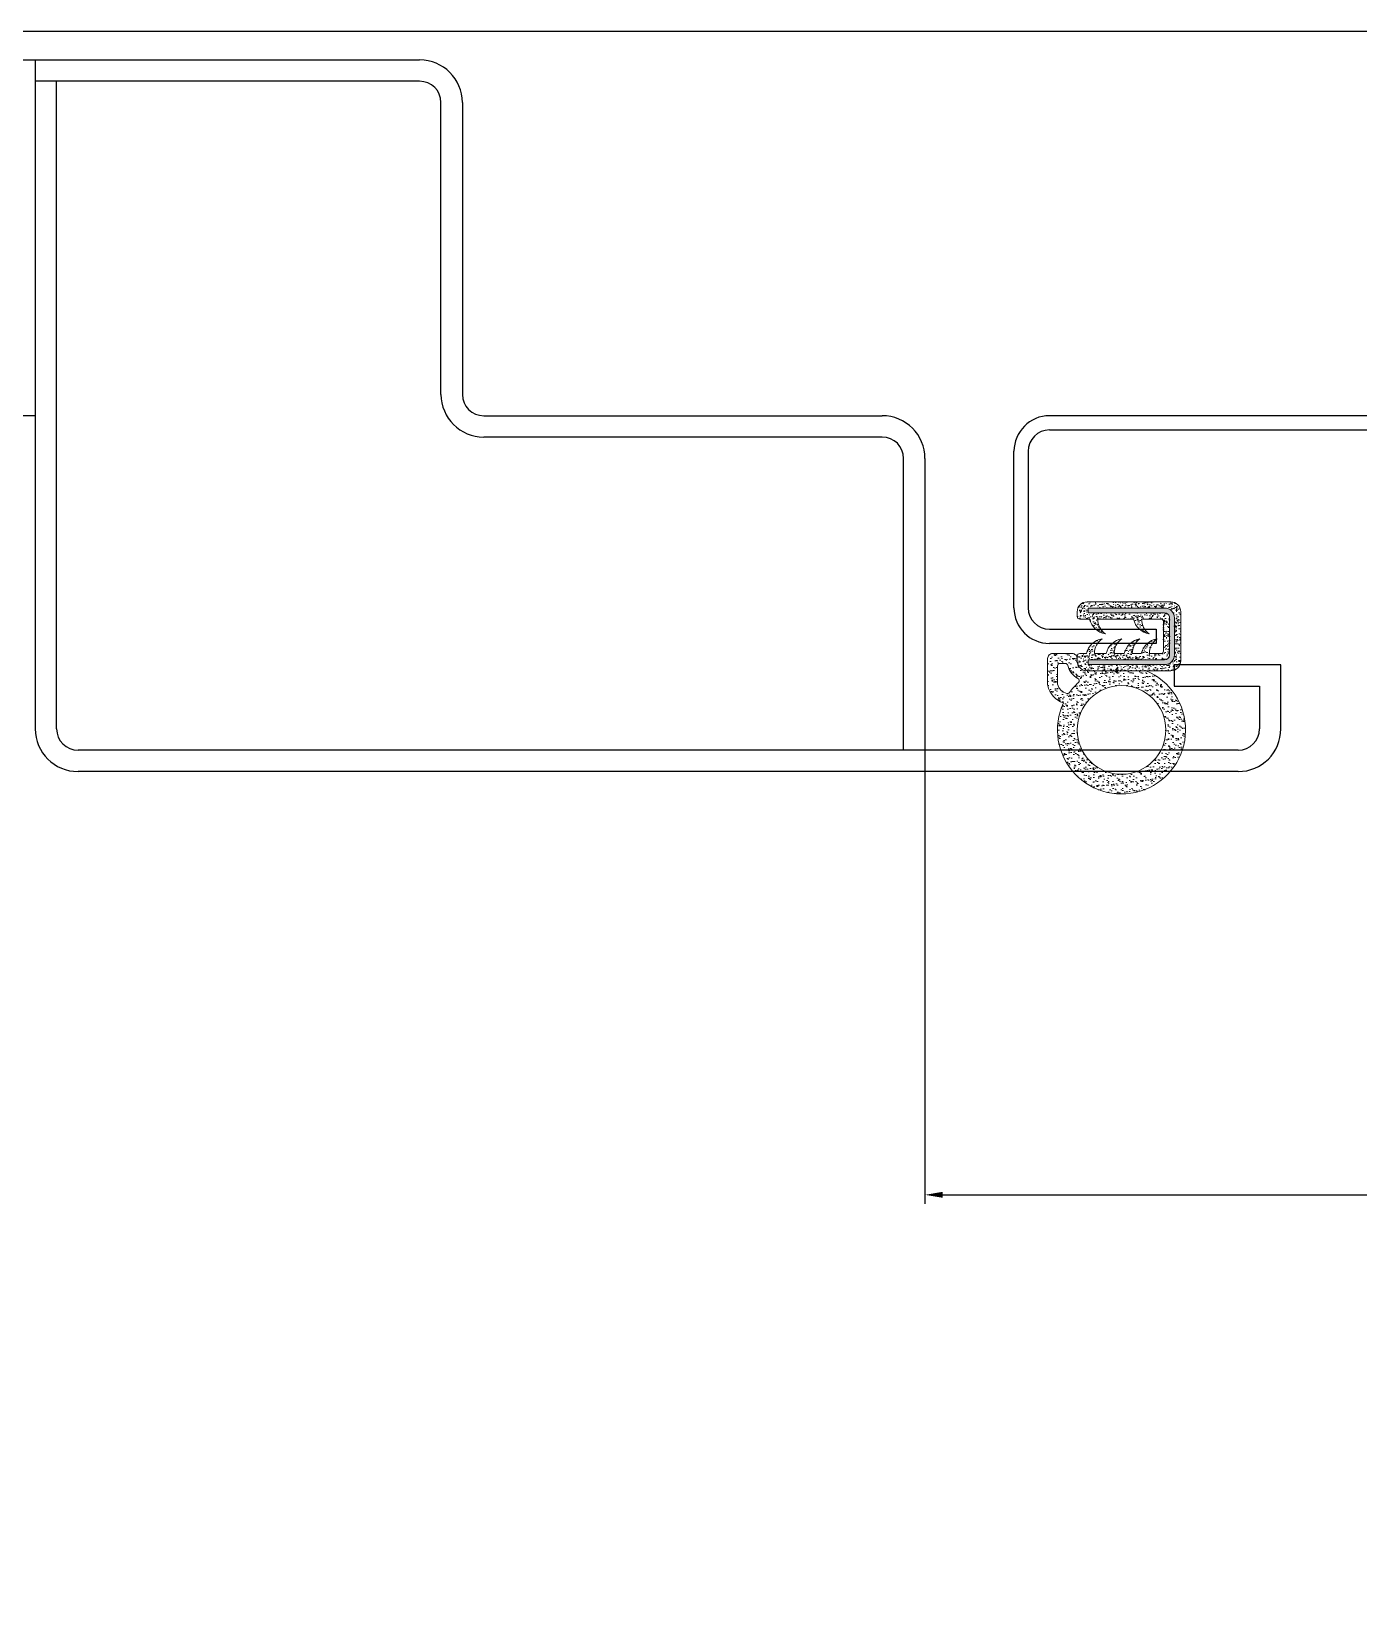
# Model space of a CAD drawing. Extents: x 758840 to 1108724, y -102573 to 143521.
# Drawn here: x 856225.1 to 856411.5, y 122561.2 to 122782 of the extents above; entities that cross this region are included whole.
import ezdxf

# ---------------------------------------------------------------- set-up
doc = ezdxf.new("R2010")
doc.units = 0
doc.header["$LTSCALE"] = 1000
doc.header["$MEASUREMENT"] = 0
doc.layers.add('GEN-DC 细实线', color=8, linetype='Continuous', lineweight=5)
doc.layers.add('GEN-DC 虚线', color=8, linetype='Continuous')
doc.layers.add('室外柴油发电-2层', color=241, linetype='Continuous')
doc.styles.add('$0$ARCH-DC$0$STANDARD', font='gbenor.shx', dxfattribs={"bigfont": 'gbcbig.shx'})
doc.dimstyles.new('$0$ARCH-DC$0$ISO-25', dxfattribs={"dimtxt": 2.5, "dimasz": 2.5, "dimexe": 1.25, "dimexo": 0.625, "dimtad": 1, "dimtxsty": '$0$ARCH-DC$0$STANDARD', "dimcen": 2.5, "dimadec": 0, "dimazin": 0, "dimtfac": 1, "dimtmove": 0, "dimatfit": 3, "dimfxl": 1, "dimarcsym": 0})

# ---------------------------------------------------------------- blocks, each defined once
blk = doc.blocks.new('$0$ARCH-DC$0$A$C198C5E16')
at = {"lineweight": 9}
h = blk.add_hatch(dxfattribs=at)
h.set_pattern_fill('AR-CONC', color=256, scale=0.006923, style=0)
h.set_pattern_definition([(130, (980.6558, -690.7537), (-1.2612785, -0.1103475), [0.1318846, -1.4507308]), (185, (980.6558, -690.7537), (0.2439888, 1.3226998), [0.1055077, -1.1605846]), (79.549, (980.5507, -690.7629), (-1.0172942, 1.2123463), [0.1120846, -1.2329308]), (133.8158, (980.6558, -690.402), (-1.876701, -0.2910623), [0.197827, -2.1760962]), (83.3644, (980.4994, -690.4262), (-1.6435678, 1.7129462), [0.168127, -1.8493962]), (188.816, (980.6558, -690.402), (-1.6435703, 1.712943), [0.1582615, -1.740877]), (159, (980.4799, -690.4899), (-1.0496415, -0.70799205), [0.1318846, -1.4507308]), (214, (980.4799, -690.4899), (-0.4278602, 1.2751475), [0.1055077, -1.1605846]), (108.5486, (980.3925, -690.5489), (-1.4774988, 0.5671582), [0.1120846, -1.2329308]), (142.5, (980.65577, -690.75366), (-0.02138264, 0.58538104), [0, -1.14651692, 0, -1.17816923, 0, -1.16498077]), (172.5, (980.6558, -690.75366), (-0.46259766, 0.69355783), [0, -0.6717323, 0, -1.12014, 0, -0.44401154]), (212.5, (981.0479, -690.75366), (-0.93870412, -0.03966054), [0, -0.4396154, 0, -1.3716, 0, -1.8200077]), (222.5, (981.22375, -690.7537), (-1.0255097, 0.17602955), [0, -0.5715, 0, -0.9108831, 0, -1.2924692])])
h.paths.add_polyline_path([(2.08, 27, 0.414214), (0.69, 25.61), (0.69, 18.69, 0.414214), (2.08, 17.3), (13.85, 17.3, 0.414214), (15.23, 18.69), (15.23, 19.38, 0.414214), (14.88, 19.73), (13.94, 19.73, 0.302712), (11.73, 21.8, -0.24787), (12.8, 19.73), (11.16, 19.73, 0.302712), (8.96, 21.8, -0.24787), (10.03, 19.73), (8.62, 19.73, 0.302712), (6.42, 21.8, -0.24787), (7.49, 19.73), (6.22, 19.73, 0.302712), (4.01, 21.8, -0.24787), (5.08, 19.73), (3.46, 19.73, -0.414214), (3.11, 20.07), (3.11, 24.23, -0.414214), (3.46, 24.57), (6.18, 24.57, -0.24787), (5.12, 22.5, 0.302712), (7.32, 24.57), (12.33, 24.57, -0.24787), (11.27, 22.5, 0.302712), (13.47, 24.57), (14.88, 24.57, 0.414214), (15.23, 24.92), (15.23, 25.61, 0.414214), (13.85, 27)])
h.paths.add_polyline_path([(13.67, 26.13), (13.67, 25.44), (2.94, 25.44, 0.414214), (2.25, 24.75), (2.25, 19.55, 0.414214), (2.94, 18.86), (13.67, 18.86), (13.67, 18.17), (2.94, 18.17, -0.414214), (1.56, 19.55), (1.56, 24.75, -0.414214), (2.94, 26.13)], flags=16)
blk.add_hatch(color=256, dxfattribs=at).paths.add_polyline_path([(13.67, 26.13), (2.94, 26.13, 0.414214), (1.56, 24.75), (1.56, 19.55, 0.414214), (2.94, 18.17), (13.67, 18.17), (13.67, 18.86), (2.94, 18.86, -0.414214), (2.25, 19.55), (2.25, 24.75, -0.414214), (2.94, 25.44), (13.67, 25.44)])
h = blk.add_hatch(dxfattribs=at)
h.set_pattern_fill('AR-SAND', color=256, scale=0.02, style=0)
h.set_pattern_definition([(142.5, (290.2539, -193.1533), (0.0320006, 0.9788265), [0, -0.77216, 0, -0.8636, 0, -0.8255]), (172.5, (290.2539, -193.1533), (-0.8990466, 1.43365), [0, -0.41656, 0, -0.69596, 0, -0.2667]), (212.5, (290.8787, -193.1533), (-1.5819847, 0.0028744), [0, -0.254, 0, -0.9144, 0, -1.1938]), (222.5, (290.8787, -193.1533), (-1.527113, 0.4458586), [0, -0.127, 0, -0.59944, 0, -0.6858])])
h.paths.add_polyline_path([(5.54, 17.3, 2.487865), (17.15, 12.8, 0.2723), (19.37, 15.26, 0.050567), (19.38, 15.4), (19.38, 19.04, 0.414214), (18.69, 19.73), (15.92, 19.73, 0.414214), (15.23, 19.04), (15.23, 18.69, -0.414214), (13.85, 17.3)])
h.paths.add_polyline_path([(15.23, 9, -1), (2.77, 9, -1)], flags=16)
h.paths.add_polyline_path([(15.12, 16.23, 0.220892), (16.55, 18.07, -0.350001), (16.88, 18.34), (17.65, 18.34, -0.414214), (18, 18), (18, 15.48, -0.270277), (16.69, 14.11, -0.316753), (16.31, 14.24, 0.053132), (15.04, 15.67, -0.523203)], flags=16)
at = {"color": 3, "lineweight": 9}
blk.add_lwpolyline([(15.23, 18.69, -0.414214), (13.85, 17.3), (2.08, 17.3, -0.414214), (0.69, 18.69), (0.69, 25.61, -0.414214), (2.08, 27), (13.85, 27, -0.414214), (15.23, 25.61), (15.23, 24.92, -0.414214), (14.88, 24.57), (13.47, 24.57, -0.302712), (11.27, 22.5, 0.24787), (12.33, 24.57), (7.32, 24.57, -0.302712), (5.12, 22.5, 0.24787), (6.18, 24.57), (3.46, 24.57, 0.414214), (3.11, 24.23), (3.11, 20.07, 0.414214), (3.46, 19.73), (5.08, 19.73, 0.24787), (4.01, 21.8, -0.302712), (6.22, 19.73), (7.49, 19.73, 0.24787), (6.42, 21.8, -0.302712), (8.62, 19.73), (10.03, 19.73, 0.24787), (8.96, 21.8, -0.302712), (11.16, 19.73), (12.8, 19.73, 0.24787), (11.73, 21.8, -0.302712), (13.94, 19.73), (14.88, 19.73, -0.414214), (15.23, 19.38), (15.23, 18.69), (15.23, 19.04, -0.414214), (15.92, 19.73), (18.69, 19.73, -0.414214), (19.38, 19.04), (19.38, 15.4, -0.050567), (19.37, 15.26, -0.2723), (17.15, 12.8, -2.487865), (5.54, 17.3)], format="xyb", dxfattribs=at)
for points in [[(13.67, 26.13), (2.94, 26.13, 0.414214), (1.56, 24.75), (1.56, 19.55, 0.414214), (2.94, 18.17), (13.67, 18.17), (13.67, 18.86), (2.94, 18.86, -0.414214), (2.25, 19.55), (2.25, 24.75, -0.414214), (2.94, 25.44), (13.67, 25.44)], [(17.99, 15.43, -0.263446), (16.69, 14.11, -0.316753), (16.31, 14.24, 0.053132), (15.04, 15.67, -0.523203), (15.12, 16.23, 0.220892), (16.55, 18.07, -0.350001), (16.88, 18.34), (17.65, 18.34, -0.414214), (18, 18), (18, 15.52, -0.065614)]]:
    blk.add_lwpolyline(points, format="xyb", close=True, dxfattribs=at)
blk.add_circle((9, 9), 6.23, dxfattribs=at)
blk = doc.blocks.new('*D543')
at = {"color": 0, "lineweight": -2, "transparency": 16777216}
for p, q in [((8432455.61, -3627547.83), (8432455.61, -3627639.63)), ((8433031.61, -3627547.83), (8433031.61, -3627639.63)), ((8432458.11, -3627638.38), (8433029.11, -3627638.38))]:
    blk.add_line(p, q, dxfattribs=at)
at = {"color": 0, "transparency": 16777216}
for points in [[(8432458.11, -3627637.96), (8432458.11, -3627638.8), (8432455.61, -3627638.38)], [(8433029.11, -3627637.96), (8433029.11, -3627638.8), (8433031.61, -3627638.38)]]:
    blk.add_solid(points, dxfattribs=at)
at = {"layer": 'Defpoints', "color": 0, "transparency": 16777216}
for p in [(8432455.61, -3627547.2), (8433031.61, -3627547.2), (8433031.61, -3627638.38)]:
    blk.add_point(p, dxfattribs=at)
at = {"color": 0, "transparency": 16777216, "insert": (8432743.61, -3627636.51), "char_height": 2.5, "attachment_point": 5, "style": '$0$ARCH-DC$0$STANDARD'}
blk.add_mtext('576', dxfattribs=at)
blk = doc.blocks.new('柴发假负载')
for p, q in [((8432330.612, -3627478.904), (8432384.612, -3627478.904)), ((8432333.612, -3627481.904), (8432330.612, -3627481.904)), ((8432330.612, -3627481.904), (8432330.612, -3627572.904)), ((8432384.612, -3627481.904), (8432330.612, -3627481.904)), ((8432333.612, -3627572.904), (8432333.612, -3627481.904)), ((8432387.612, -3627525.904), (8432387.612, -3627484.904)), ((8432390.612, -3627484.904), (8432390.612, -3627525.904)), ((8432393.612, -3627528.904), (8432449.612, -3627528.904)), ((8433016.612, -3627528.904), (8432473.112, -3627528.904)), ((8432449.612, -3627531.904), (8432393.612, -3627531.904)), ((8432473.112, -3627530.904), (8433016.612, -3627530.904)), ((8432452.612, -3627575.904), (8432452.612, -3627534.904)), ((8432455.612, -3627534.904), (8432455.612, -3627575.904)), ((8432468.112, -3627555.904), (8432468.112, -3627533.904)), ((8432470.112, -3627533.904), (8432470.112, -3627555.904)), ((8432473.112, -3627558.904), (8432488.112, -3627558.904)), ((8432488.112, -3627558.904), (8432488.112, -3627560.904)), ((8432488.112, -3627560.904), (8432473.112, -3627560.904)), ((8432505.612, -3627563.904), (8432490.612, -3627563.904)), ((8432490.612, -3627563.904), (8432490.612, -3627566.904)), ((8432505.612, -3627563.904), (8432502.612, -3627563.904)), ((8432505.612, -3627572.904), (8432505.612, -3627563.904)), ((8432490.612, -3627566.904), (8432502.612, -3627566.904)), ((8432502.612, -3627566.904), (8432502.612, -3627572.904)), ((8432499.612, -3627575.904), (8432336.612, -3627575.904)), ((8432455.612, -3627575.904), (8432452.612, -3627575.904)), ((8432499.612, -3627578.904), (8432336.612, -3627578.904))]:
    blk.add_line(p, q)
for centre, radius, start, end in [((8432384.612, -3627484.904), 6, 0, 90), ((8432384.612, -3627484.904), 3, 0, 90), ((8432393.612, -3627525.904), 6, 180, 270), ((8432393.612, -3627525.904), 3, 180, 270), ((8432449.612, -3627534.904), 6, 0, 90), ((8432473.112, -3627533.904), 5, 90, 180), ((8432449.612, -3627534.904), 3, 0, 90), ((8432473.112, -3627533.904), 3, 90, 180), ((8432473.112, -3627555.904), 5, 180, 270), ((8432473.112, -3627555.904), 3, 180, 270), ((8432336.612, -3627572.904), 6, 180, 270), ((8432336.612, -3627572.904), 3, 180, 270), ((8432499.612, -3627572.904), 6, 270, 0), ((8432499.612, -3627572.904), 3, 270, 0)]:
    blk.add_arc(centre, radius, start, end)
at = {"layer": 'GEN-DC 细实线'}
blk.add_lwpolyline([(8428582.482, -3627474.904), (8441582.482, -3627474.904), (8441582.482, -3630474.904), (8428582.482, -3630474.904)], close=True, dxfattribs=at)
at = {"layer": 'GEN-DC 虚线'}
blk.add_lwpolyline([(8432330.612, -3627528.904), (8432230.612, -3627528.904), (8432230.612, -3627478.904), (8432330.612, -3627478.904)], close=True, dxfattribs=at)
at = {"xscale": -1}
blk.add_blockref('$0$ARCH-DC$0$A$C198C5E16', (8432492.226, -3627582.054), dxfattribs=at)
dim = blk.add_linear_dim(base=(8433031.612, -3627638.381), p1=(8432455.612, -3627547.203), p2=(8433031.612, -3627547.203), dimstyle='$0$ARCH-DC$0$ISO-25')
dim.commit()
dim.dimension.update_dxf_attribs({"geometry": '*D543', "text_midpoint": (8432743.612, -3627636.506)})

msp = doc.modelspace()

# ---------------------------------------------------------------- linework, layer by layer
at = {"layer": '室外柴油发电-2层', "linetype": 'ByBlock', "lineweight": -3}
msp.add_lwpolyline([(852477.49, 119781.99), (865477.49, 119781.99), (865477.49, 122781.99), (852477.49, 122781.99)], close=True, dxfattribs=at)

# ---------------------------------------------------------------- block references
at = {"layer": '室外柴油发电-2层'}
msp.add_blockref('柴发假负载', (-7576105, 3750256.89), dxfattribs=at)

doc.saveas('drawing.dxf')
